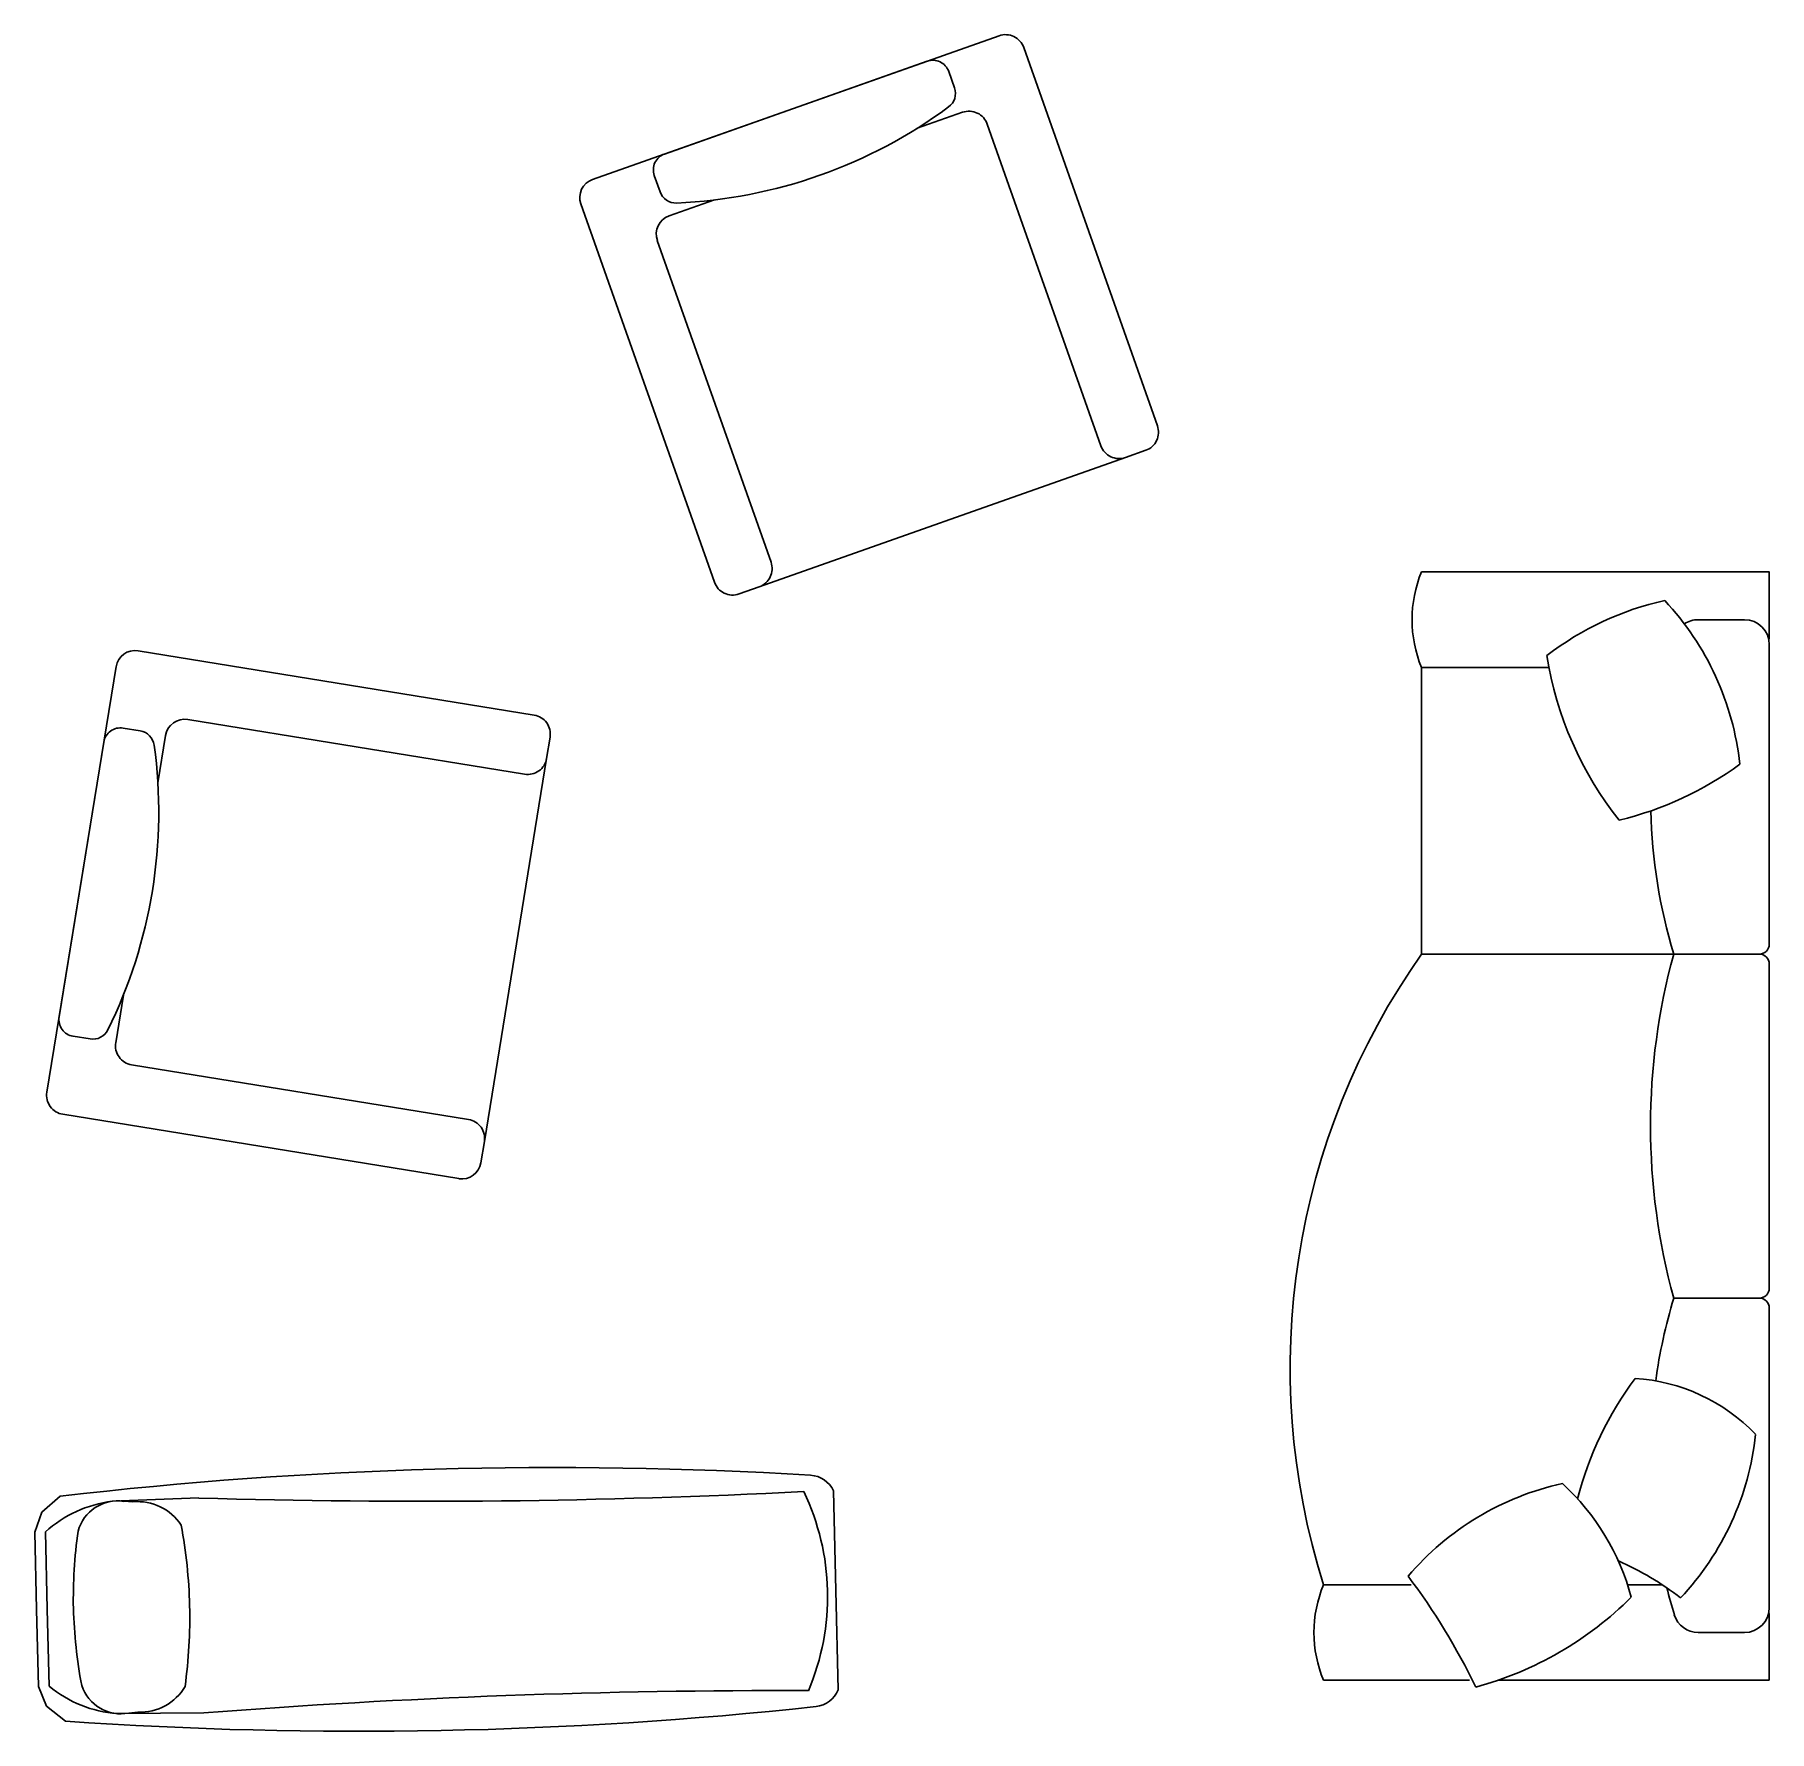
# Model space of a CAD drawing. Header units: millimetres. Extents: x 2750 to 3097, y 1539 to 1879.
import ezdxf

# ---------------------------------------------------------------- set-up
doc = ezdxf.new("R2010")
doc.units = ezdxf.units.MM
doc.layers.add('A-FURN', color=9, linetype='Continuous')

msp = doc.modelspace()

# ---------------------------------------------------------------- linework, layer by layer
at = {"layer": 'A-FURN'}
for p, q in [((2862, 1849.66), (2943.36, 1878.41)), ((2926.97, 1859.9), (2936.04, 1863.1)), ((2886.4, 1769.04), (2859.65, 1844.75)), ((2886.38, 1845.55), (2877.31, 1842.35)), ((2968.63, 1794.01), (2895.36, 1768.12)), ((3083.25, 1761.54), (3092.48, 1761.54)), ((3097.48, 1756.54), (3097.48, 1696.61)), ((2752.8, 1666.96), (2766.64, 1752.14)), ((3027.89, 1751.98), (3027.89, 1694.61)), ((2775.02, 1728.87), (2776.56, 1738.37)), ((2852.81, 1733.79), (2840.35, 1657.09)), ((3095.48, 1694.61), (3027.89, 1694.61)), ((3097.48, 1692.61), (3097.48, 1627.76)), ((2768.12, 1686.38), (2766.57, 1676.88)), ((2835.24, 1649.67), (2755.99, 1662.54)), ((3078.35, 1625.76), (3095.48, 1625.76)), ((3097.48, 1623.76), (3097.48, 1563.82)), ((2910.21, 1587.19), (2910.68, 1567.26)), ((2751.78, 1582.94), (2750.36, 1578.9)), ((2755.45, 1586.09), (2751.78, 1582.94)), ((2783.2, 1585.75), (2765.86, 1585.08)), ((2750.73, 1563.46), (2750.36, 1578.9)), ((2752.88, 1563.51), (2752.52, 1578.96)), ((2911.16, 1547.32), (2910.68, 1567.26)), ((3025.79, 1568.38), (3008.27, 1568.38)), ((3076.03, 1568.38), (3069.33, 1568.38)), ((2750.73, 1563.46), (2751.1, 1548.02)), ((2752.88, 1563.51), (2753.25, 1548.07)), ((3097.48, 1549.26), (3097.48, 1562.64)), ((3083.25, 1558.82), (3092.48, 1558.82)), ((3008.27, 1549.26), (3037.45, 1549.26)), ((3043.17, 1549.26), (3097.48, 1549.26)), ((2752.7, 1544.05), (2751.1, 1548.02)), ((2756.52, 1541.08), (2752.7, 1544.05)), ((2784.22, 1542.74), (2766.87, 1542.58))]:
    msp.add_line(p, q, dxfattribs=at)
for points in [[(2940.96, 1860.75), (2963.71, 1796.36, 0.414214), (2968.63, 1794.01), (2972.68, 1795.44, 0.414214), (2975.03, 1800.36), (2948.28, 1876.06)], [(2891.32, 1766.69), (2895.36, 1768.12, 0.414214), (2897.71, 1773.04), (2874.96, 1837.43)], [(3053.4, 1751.98), (3027.89, 1751.98, -0.2), (3027.89, 1771.11), (3097.48, 1771.11), (3097.48, 1757.72)], [(2780.98, 1741.56), (2848.39, 1730.61, 0.414214), (2852.81, 1733.79), (2853.5, 1738.03, 0.414214), (2850.31, 1742.45), (2771.06, 1755.32)], [(2839.67, 1652.85), (2840.35, 1657.09, 0.414214), (2837.17, 1661.51), (2769.76, 1672.46)]]:
    msp.add_lwpolyline(points, format="xyb", dxfattribs=at)
for points in [[(2876.4, 1854.75), (2928.96, 1873.32, -0.414214), (2933.26, 1871.27), (2934.42, 1868, -0.329828), (2933.24, 1864.16, -0.149308), (2878.83, 1844.93, -0.329828), (2875.5, 1847.18), (2874.35, 1850.45, -0.414214)], [(2755.25, 1682.04), (2764.19, 1737.06, -0.414214), (2768.06, 1739.85), (2771.48, 1739.29, -0.329828), (2774.28, 1736.42, -0.149308), (2765.03, 1679.46, -0.329828), (2761.47, 1677.62), (2758.04, 1678.17, -0.414214)]]:
    msp.add_lwpolyline(points, format="xyb", close=True, dxfattribs=at)
for points in [[(2768.19, 1585.08), (2770.02, 1584.97)], [(2769.19, 1542.7), (2771.02, 1542.89)]]:
    msp.add_lwpolyline(points, dxfattribs=at)
for centre, radius, start, end in [((2944.65, 1874.78), 3.86, 19.4604, 109.4604), ((2937.33, 1859.46), 3.86, 19.4604, 109.4604), ((2863.29, 1846.03), 3.86, 109.4604, 199.4604), ((2878.6, 1838.71), 3.86, 109.4604, 199.4604), ((2890.03, 1770.33), 3.86, 199.4604, 289.4604), ((3089.29, 1707.41), 59.35, 102.3929, 127.7141), ((3035.13, 1726.55), 56.77, 6.1436, 43.1432), ((3083.25, 1756.54), 5, 90, 123.6472), ((3092.48, 1756.54), 5, 0, 90), ((2770.45, 1751.52), 3.86, 80.7739, 170.7739), ((3122.2, 1765.09), 70.04, 188.818, 218.5649), ((2780.37, 1737.75), 3.86, 80.7739, 170.7739), ((3051.71, 1786.98), 67.41, 283.4948, 306.2646), ((3182.84, 1726.11), 109.13, 181.4864, 196.7771), ((3145.46, 1611.7), 143.87, 144.8099, 197.5215), ((3203.59, 1660.18), 129.88, 164.6304, 195.3696), ((3095.48, 1696.61), 2, 270, 0), ((3095.48, 1692.61), 2, 0, 90), ((2770.38, 1676.27), 3.86, 170.7739, 260.7739), ((2756.61, 1666.35), 3.86, 170.7739, 260.7739), ((2835.86, 1653.47), 3.86, 260.7739, 350.7739), ((3182.84, 1594.26), 109.13, 163.2229, 172.1343), ((3095.48, 1627.76), 2, 270, 0), ((3095.48, 1623.76), 2, 0, 90), ((3126.9, 1568.02), 70.04, 143.4953, 165.4628), ((3068.31, 1573.12), 36.64, 43.8244, 86.4162), ((3038.3, 1604.56), 56.77, 316.8568, 353.8564), ((2854.25, 743.34), 848.52, 86.52952, 96.68664), ((2905.27, 1584.85), 5.47, 25.3322, 86.3902), ((2827.72, 3078.08), 1493, 268.29132, 272.93864), ((2860.49, 1566.06), 48.54, 337.1078, 25.6105), ((3068.34, 1533.22), 56.77, 102.4814, 139.481), ((3024.08, 1553.7), 47.37, 14.9044, 47.5307), ((2768.81, 1561.07), 24.19, 97.0011, 132.3296), ((2767, 1576.9), 8.26, 81.7619, 164.4723), ((2771.02, 1574.74), 10.28, 32.6576, 95.6223), ((2680.39, 1561.79), 101, 1.3592, 10.5516), ((2859.09, 1565.35), 101, 172.1667, 180.9698), ((3043.42, 1518.8), 59.35, 52.2859, 66.288), ((2921.58, 1491.65), 129.95, 25.6468, 37.1359), ((3031.22, 1558.82), 24.86, 157.3801, 202.6199), ((3020.42, 1615.5), 70.04, 285.1559, 314.9028), ((3182.84, 1594.26), 109.13, 194.0569, 196.9945), ((2859.06, 1566.72), 101, 181.7485, 190.5516), ((2680.39, 1561.79), 101, 352.1667, 1.3592), ((3083.25, 1563.82), 5, 196.9945, 270), ((3092.48, 1563.82), 5, 270, 0), ((2767.62, 1550.81), 8.26, 198.246, 280.9564), ((2768.68, 1566.71), 24.19, 230.3888, 265.7172), ((2771.54, 1553.16), 10.28, 267.096, 330.0608), ((2899.47, 54.2), 1493, 89.77968, 94.42699), ((2906.11, 1549.43), 5.47, 276.3281, 337.3861), ((2815.24, 2387.57), 848.52, 266.03168, 276.18879)]:
    msp.add_arc(centre, radius, start, end, dxfattribs=at)

doc.saveas('drawing.dxf')
